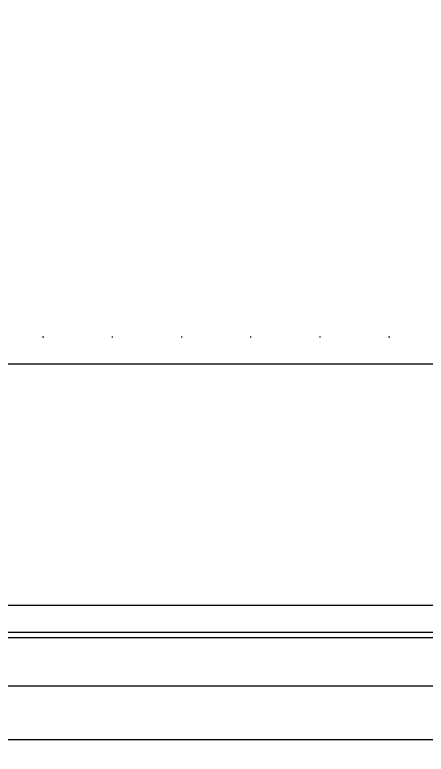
# Model space of a CAD drawing. Header units: inches. Extents: x 21 to 32698, y 13 to 3712.
# Drawn here: x 11925.3 to 11963.6, y 968.2 to 1037.1 of the extents above; entities that cross this region are included whole.
import ezdxf

# ---------------------------------------------------------------- set-up
doc = ezdxf.new("R2010")
doc.units = ezdxf.units.IN
doc.header["$MEASUREMENT"] = 0
doc.set_wipeout_variables(frame=1)
doc.linetypes.add('DOT', pattern=[6.35, 0, -6.35])
for name, color, linetype, lineweight in [('Z_MİM_-KM-BEAM-RAY', 8, 'DOT', 25), ('Z_MİM_-KM-GLAZ', 8, 'Continuous', 25), ('Z_MİM_-KM-IZO-THERMAL', 8, 'Continuous', 25), ('Z_MİM_-KM-IZO-THERMAL-ROCKWOOL', 8, 'BATTING', 25), ('Z_MİM_-KM-WALL', 8, 'Continuous', 25), ('Z_MİM_-KM-WALL-PL', 8, 'Continuous', 25), ('Z_MİM_-KM-WALL-PLASTER', 8, 'Continuous', 25), ('Z_MİM_ALUMINIUM', 8, 'Continuous', 25)]:
    doc.layers.add(name, color=color, linetype=linetype, lineweight=lineweight)
doc.linetypes.add('BATTING', pattern='A,0.00254,-2.54,[134,ltypeshp.shx,S=2.54,R=0,X=-2.54,Y=0],-5.08,[134,ltypeshp.shx,S=2.54,R=180,X=2.54,Y=0],-2.54', length=10.16254)

# ---------------------------------------------------------------- blocks, each defined once
blk = doc.blocks.new('-KM_Kiriş İzi-1K')
at = {"layer": 'Z_MİM_-KM-BEAM-RAY'}
for p, q in [((2035, 25), (2654.998, 25)), ((2035, 0), (2654.998, 0))]:
    blk.add_line(p, q, dxfattribs=at)
blk = doc.blocks.new('-KM-AL1 150_900')
blk.add_wipeout([(151.488, -34.02), (151.726, -15.48), (149.45, -15.45), (149.45, 7.15), (9.45, 7.15), (9.45, -15.45), (7.398, -15.45), (7.567, -34.061)])
at = {"layer": 'Z_MİM_ALUMINIUM', "elevation": 0.002}
blk.add_lwpolyline([(15.193, -18.45), (143.83, -18.45)], dxfattribs=at)

msp = doc.modelspace()

# ---------------------------------------------------------------- linework, layer by layer
at = {"layer": 'Z_MİM_-KM-WALL'}
msp.add_lwpolyline([(11986.758, 1002.083), (11366.758, 1002.083)], dxfattribs=at)

# ---------------------------------------------------------------- block references
at = {"layer": 'Z_MİM_-KM-BEAM-RAY'}
msp.add_blockref('-KM_Kiriş İzi-1K', (9331.714, 982.083), dxfattribs=at)

# ---------------------------------------------------------------- next in the draw order: block references
at = {"layer": 'Z_MİM_-KM-GLAZ'}
msp.add_blockref('-KM-AL1 150_900', (11837.263, 997.533), dxfattribs=at)

# ---------------------------------------------------------------- next in the draw order: linework, layer by layer
at = {"layer": 'Z_MİM_-KM-IZO-THERMAL'}
msp.add_lwpolyline([(11329.214, 1162.159), (11329.214, 969.583), (12844.215, 969.583), (12844.215, 2594.584), (9029.215, 2594.584), (9029.215, 1624.583), (9319.214, 1624.583), (9319.214, 969.583), (10654.214, 969.583), (10654.214, 1161.832)], dxfattribs=at)
at = {"layer": 'Z_MİM_-KM-IZO-THERMAL-ROCKWOOL', "ltscale": 0.45}
msp.add_lwpolyline([(11334.214, 1162.159), (11334.214, 974.583), (12839.215, 974.583), (12839.215, 2589.584), (9034.215, 2589.584), (9034.215, 1629.583), (9324.214, 1629.583), (9324.214, 974.583), (10649.214, 974.583), (10649.214, 1161.832)], dxfattribs=at)
at = {"layer": 'Z_MİM_-KM-WALL-PL'}
msp.add_lwpolyline([(11341.714, 1162.159), (11341.714, 982.083), (12831.715, 982.083), (12831.715, 2582.084), (9041.715, 2582.084), (9041.715, 1637.083), (9331.714, 1637.083), (9331.714, 982.083), (10641.714, 982.083), (10641.714, 1161.832)], dxfattribs=at)
at = {"layer": 'Z_MİM_-KM-WALL-PLASTER'}
msp.add_lwpolyline([(11339.214, 1162.159), (11339.214, 979.583), (12834.215, 979.583), (12834.215, 2584.584), (9039.215, 2584.584), (9039.215, 1634.583), (9329.214, 1634.583), (9329.214, 979.583), (10644.214, 979.583), (10644.214, 1161.832)], dxfattribs=at)
msp.add_lwpolyline([(11764.215, 1644.583), (11764.215, 1004.583), (11984.213, 1004.583), (11984.213, 1019.583), (12064.213, 1019.583), (12064.213, 1634.583), (11994.213, 1634.583), (11994.213, 1644.583)], close=True, dxfattribs=at)

doc.saveas('drawing.dxf')
